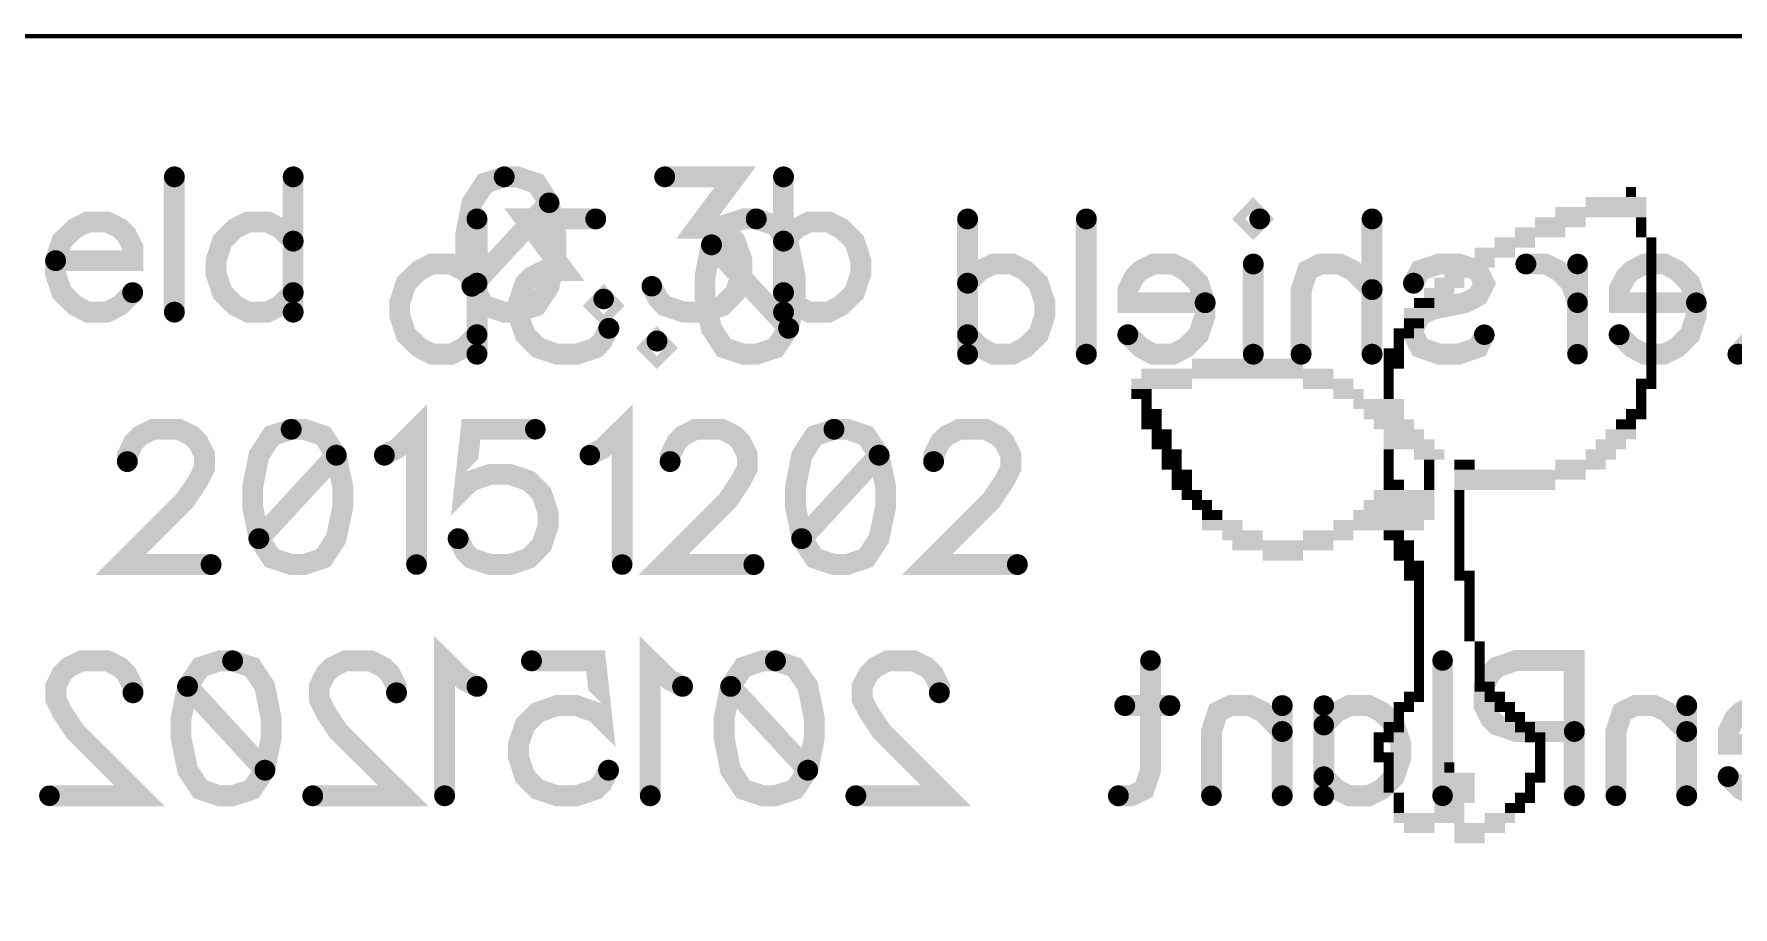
# Model space of a CAD drawing. Extents: x -0.29 to 2.65, y -0.09 to 2.49.
# Drawn here: x 0.383 to 0.888, y 1.523 to 1.782 of the extents above; entities that cross this region are included whole.
import ezdxf

# ---------------------------------------------------------------- set-up
doc = ezdxf.new("R2010")
doc.units = 0
doc.layers.add('Bottom', color=6, linetype='CONTINUOUS')
doc.layers.add('Top_Silk', color=2, linetype='CONTINUOUS')

msp = doc.modelspace()

# ---------------------------------------------------------------- linework, layer by layer
at = {"layer": 'Bottom', "linetype": 'CONTINUOUS'}
for points, const_width in [([(0.1375, 1.7813), (1.0125, 1.7813), (1.0125, 1.5062), (0.1375, 1.5062), (0.1375, 1.7813)], 0.0013), ([(0.7471, 1.727), (0.7452, 1.7251), (0.7433, 1.727), (0.7452, 1.729), (0.7471, 1.727)], 0.0062), ([(0.5146, 1.727), (0.5146, 1.6868)], 0.0062), ([(0.5499, 1.727), (0.5289, 1.727), (0.5403, 1.7117), (0.5346, 1.7117), (0.5308, 1.7098), (0.5289, 1.7079), (0.5269, 1.7021), (0.5269, 1.6983), (0.5289, 1.6926), (0.5327, 1.6887), (0.5384, 1.6868), (0.5442, 1.6868), (0.5499, 1.6887), (0.5518, 1.6907), (0.5537, 1.6945)], 0.0062), ([(0.5976, 1.727), (0.6033, 1.7251), (0.6072, 1.7193), (0.6091, 1.7098), (0.6091, 1.704), (0.6072, 1.6945), (0.6033, 1.6887), (0.5976, 1.6868), (0.5938, 1.6868), (0.588, 1.6887), (0.5842, 1.6945), (0.5823, 1.704), (0.5823, 1.7098), (0.5842, 1.7193), (0.588, 1.7251), (0.5938, 1.727), (0.5976, 1.727)], 0.0062), ([(0.6603, 1.727), (0.6603, 1.6868)], 0.0062), ([(0.6956, 1.727), (0.6956, 1.6868)], 0.0062), ([(0.7805, 1.727), (0.7805, 1.6868)], 0.0062), ([(0.5842, 1.7193), (0.6072, 1.6945)], 0.0062), ([(0.5146, 1.7079), (0.5107, 1.7117), (0.5069, 1.7136), (0.5012, 1.7136), (0.4974, 1.7117), (0.4935, 1.7079), (0.4916, 1.7021), (0.4916, 1.6983), (0.4935, 1.6926), (0.4974, 1.6888), (0.5012, 1.6868), (0.5069, 1.6868), (0.5107, 1.6888), (0.5146, 1.6926)], 0.0062), ([(0.6603, 1.7079), (0.6641, 1.7117), (0.668, 1.7136), (0.6737, 1.7136), (0.6775, 1.7117), (0.6814, 1.7079), (0.6833, 1.7021), (0.6833, 1.6983), (0.6814, 1.6926), (0.6775, 1.6888), (0.6737, 1.6868), (0.668, 1.6868), (0.6641, 1.6888), (0.6603, 1.6926)], 0.0062), ([(0.7309, 1.7021), (0.708, 1.7021), (0.708, 1.706), (0.7099, 1.7098), (0.7118, 1.7117), (0.7156, 1.7136), (0.7214, 1.7136), (0.7252, 1.7117), (0.729, 1.7079), (0.7309, 1.7021), (0.7309, 1.6983), (0.729, 1.6926), (0.7252, 1.6888), (0.7214, 1.6868), (0.7156, 1.6868), (0.7118, 1.6888), (0.708, 1.6926)], 0.0062), ([(0.7452, 1.7136), (0.7452, 1.6868)], 0.0062), ([(0.7805, 1.706), (0.7748, 1.7117), (0.7709, 1.7136), (0.7652, 1.7136), (0.7614, 1.7117), (0.7595, 1.706), (0.7595, 1.6868)], 0.0062), ([(0.7929, 1.7079), (0.7948, 1.7117), (0.8005, 1.7136), (0.8063, 1.7136), (0.812, 1.7117), (0.8139, 1.7079), (0.812, 1.7041), (0.8082, 1.7021), (0.7986, 1.7002), (0.7948, 1.6983), (0.7929, 1.6945), (0.7929, 1.6926), (0.7948, 1.6888), (0.8005, 1.6868), (0.8063, 1.6868), (0.812, 1.6888), (0.8139, 1.6926)], 0.0062), ([(0.8416, 1.7021), (0.8397, 1.7079), (0.8359, 1.7117), (0.832, 1.7136), (0.8263, 1.7136)], 0.0062), ([(0.8416, 1.7136), (0.8416, 1.6868)], 0.0062), ([(0.8769, 1.7021), (0.854, 1.7021), (0.854, 1.706), (0.8559, 1.7098), (0.8578, 1.7117), (0.8616, 1.7136), (0.8673, 1.7136), (0.8712, 1.7117), (0.875, 1.7079), (0.8769, 1.7021), (0.8769, 1.6983), (0.875, 1.6926), (0.8712, 1.6888), (0.8673, 1.6868), (0.8616, 1.6868), (0.8578, 1.6888), (0.854, 1.6926)], 0.0062), ([(0.9026, 1.7021), (0.8893, 1.6868)], 0.0062), ([(0.568, 1.6907), (0.5699, 1.6887), (0.568, 1.6868), (0.5661, 1.6887), (0.568, 1.6907)], 0.0062), ([(0.5145, 1.5881), (0.5107, 1.59), (0.5049, 1.5957), (0.5049, 1.5556)], 0.0062), ([(0.5756, 1.5881), (0.5718, 1.59), (0.566, 1.5957), (0.566, 1.5556)], 0.0062), ([(0.4123, 1.5862), (0.4123, 1.5881), (0.4104, 1.5919), (0.4085, 1.5938), (0.4047, 1.5957), (0.3971, 1.5957), (0.3932, 1.5938), (0.3913, 1.5919), (0.3894, 1.5881), (0.3894, 1.5843), (0.3913, 1.5804), (0.3951, 1.5747), (0.4143, 1.5556), (0.3875, 1.5556)], 0.0062), ([(0.4419, 1.5957), (0.4477, 1.5938), (0.4515, 1.5881), (0.4534, 1.5785), (0.4534, 1.5728), (0.4515, 1.5632), (0.4477, 1.5575), (0.4419, 1.5556), (0.4381, 1.5556), (0.4324, 1.5575), (0.4286, 1.5632), (0.4266, 1.5728), (0.4266, 1.5785), (0.4286, 1.5881), (0.4324, 1.5938), (0.4381, 1.5957), (0.4419, 1.5957)], 0.0062), ([(0.4906, 1.5862), (0.4906, 1.5881), (0.4887, 1.5919), (0.4868, 1.5938), (0.483, 1.5957), (0.4753, 1.5957), (0.4715, 1.5938), (0.4696, 1.5919), (0.4677, 1.5881), (0.4677, 1.5843), (0.4696, 1.5804), (0.4734, 1.5747), (0.4926, 1.5556), (0.4658, 1.5556)], 0.0062), ([(0.5307, 1.5957), (0.5498, 1.5957), (0.5517, 1.5785), (0.5498, 1.5804), (0.5441, 1.5824), (0.5384, 1.5824), (0.5326, 1.5804), (0.5288, 1.5766), (0.5269, 1.5709), (0.5269, 1.5671), (0.5288, 1.5613), (0.5326, 1.5575), (0.5384, 1.5556), (0.5441, 1.5556), (0.5498, 1.5575), (0.5517, 1.5594), (0.5537, 1.5632)], 0.0062), ([(0.6033, 1.5957), (0.609, 1.5938), (0.6129, 1.5881), (0.6148, 1.5785), (0.6148, 1.5728), (0.6129, 1.5632), (0.609, 1.5575), (0.6033, 1.5556), (0.5995, 1.5556), (0.5937, 1.5575), (0.5899, 1.5632), (0.588, 1.5728), (0.588, 1.5785), (0.5899, 1.5881), (0.5937, 1.5938), (0.5995, 1.5957), (0.6033, 1.5957)], 0.0062), ([(0.652, 1.5862), (0.652, 1.5881), (0.6501, 1.5919), (0.6482, 1.5938), (0.6443, 1.5957), (0.6367, 1.5957), (0.6329, 1.5938), (0.631, 1.5919), (0.629, 1.5881), (0.629, 1.5843), (0.631, 1.5804), (0.6348, 1.5747), (0.6539, 1.5556), (0.6271, 1.5556)], 0.0062), ([(0.7147, 1.5958), (0.7147, 1.5632), (0.7128, 1.5575), (0.709, 1.5556), (0.7051, 1.5556)], 0.0062), ([(0.8015, 1.5958), (0.8015, 1.5556)], 0.0062), ([(0.8406, 1.5747), (0.8234, 1.5747), (0.8177, 1.5766), (0.8157, 1.5786), (0.8138, 1.5824), (0.8138, 1.5881), (0.8157, 1.5919), (0.8177, 1.5939), (0.8234, 1.5958), (0.8406, 1.5958), (0.8406, 1.5556)], 0.0062), ([(0.4286, 1.5881), (0.4515, 1.5632)], 0.0062), ([(0.5899, 1.5881), (0.6129, 1.5632)], 0.0062), ([(0.7204, 1.5824), (0.7071, 1.5824)], 0.0062), ([(0.7538, 1.5747), (0.7481, 1.5805), (0.7443, 1.5824), (0.7385, 1.5824), (0.7347, 1.5805), (0.7328, 1.5747), (0.7328, 1.5556)], 0.0062), ([(0.7538, 1.5824), (0.7538, 1.5556)], 0.0062), ([(0.7662, 1.5824), (0.7662, 1.5556)], 0.0062), ([(0.7662, 1.5766), (0.77, 1.5805), (0.7738, 1.5824), (0.7796, 1.5824), (0.7834, 1.5805), (0.7872, 1.5766), (0.7891, 1.5709), (0.7891, 1.5671), (0.7872, 1.5613), (0.7834, 1.5575), (0.7796, 1.5556), (0.7738, 1.5556), (0.77, 1.5575), (0.7662, 1.5613)], 0.0062), ([(0.874, 1.5747), (0.8683, 1.5805), (0.8644, 1.5824), (0.8587, 1.5824), (0.8549, 1.5805), (0.853, 1.5747), (0.853, 1.5556)], 0.0062), ([(0.874, 1.5824), (0.874, 1.5556)], 0.0062), ([(0.9093, 1.5709), (0.8864, 1.5709), (0.8864, 1.5747), (0.8883, 1.5786), (0.8902, 1.5805), (0.894, 1.5824), (0.8998, 1.5824), (0.9036, 1.5805), (0.9074, 1.5766), (0.9093, 1.5709), (0.9093, 1.5671), (0.9074, 1.5613), (0.9036, 1.5575), (0.8998, 1.5556), (0.894, 1.5556), (0.8902, 1.5575), (0.8864, 1.5613)], 0.0062)]:
    msp.add_lwpolyline(points, dxfattribs=dict(at, const_width=const_width))
at = {"layer": 'Bottom', "linetype": 'CONTINUOUS', "const_width": 0.0031}
for points in [[(0.513, 1.727, 1), (0.5161, 1.727, 1), (0.513, 1.727, 1)], [(0.5483, 1.727, 1), (0.5514, 1.727, 1), (0.5483, 1.727, 1)], [(0.596, 1.727, 1), (0.5991, 1.727, 1), (0.596, 1.727, 1)], [(0.6588, 1.727, 1), (0.6619, 1.727, 1), (0.6588, 1.727, 1)], [(0.6941, 1.727, 1), (0.6972, 1.727, 1), (0.6941, 1.727, 1)], [(0.7456, 1.727, 1), (0.7487, 1.727, 1), (0.7456, 1.727, 1)], [(0.779, 1.727, 1), (0.7821, 1.727, 1), (0.779, 1.727, 1)], [(0.5827, 1.7193, 1), (0.5858, 1.7193, 1), (0.5827, 1.7193, 1)], [(0.7437, 1.7136, 1), (0.7468, 1.7136, 1), (0.7437, 1.7136, 1)], [(0.8247, 1.7136, 1), (0.8278, 1.7136, 1), (0.8247, 1.7136, 1)], [(0.8401, 1.7136, 1), (0.8431, 1.7136, 1), (0.8401, 1.7136, 1)], [(0.513, 1.7079, 1), (0.5161, 1.7079, 1), (0.513, 1.7079, 1)], [(0.6588, 1.7079, 1), (0.6619, 1.7079, 1), (0.6588, 1.7079, 1)], [(0.779, 1.706, 1), (0.7821, 1.706, 1), (0.779, 1.706, 1)], [(0.7913, 1.7079, 1), (0.7944, 1.7079, 1), (0.7913, 1.7079, 1)], [(0.7294, 1.7021, 1), (0.7325, 1.7021, 1), (0.7294, 1.7021, 1)], [(0.8401, 1.7021, 1), (0.8431, 1.7021, 1), (0.8401, 1.7021, 1)], [(0.8754, 1.7021, 1), (0.8784, 1.7021, 1), (0.8754, 1.7021, 1)], [(0.5522, 1.6945, 1), (0.5553, 1.6945, 1), (0.5522, 1.6945, 1)], [(0.6056, 1.6945, 1), (0.6087, 1.6945, 1), (0.6056, 1.6945, 1)], [(0.513, 1.6926, 1), (0.5161, 1.6926, 1), (0.513, 1.6926, 1)], [(0.5665, 1.6907, 1), (0.5696, 1.6907, 1), (0.5665, 1.6907, 1)], [(0.6588, 1.6926, 1), (0.6619, 1.6926, 1), (0.6588, 1.6926, 1)], [(0.7064, 1.6926, 1), (0.7095, 1.6926, 1), (0.7064, 1.6926, 1)], [(0.8124, 1.6926, 1), (0.8154, 1.6926, 1), (0.8124, 1.6926, 1)], [(0.8524, 1.6926, 1), (0.8555, 1.6926, 1), (0.8524, 1.6926, 1)], [(0.513, 1.6868, 1), (0.5161, 1.6868, 1), (0.513, 1.6868, 1)], [(0.6588, 1.6868, 1), (0.6619, 1.6868, 1), (0.6588, 1.6868, 1)], [(0.6941, 1.6868, 1), (0.6972, 1.6868, 1), (0.6941, 1.6868, 1)], [(0.7437, 1.6868, 1), (0.7468, 1.6868, 1), (0.7437, 1.6868, 1)], [(0.7579, 1.6868, 1), (0.761, 1.6868, 1), (0.7579, 1.6868, 1)], [(0.779, 1.6868, 1), (0.7821, 1.6868, 1), (0.779, 1.6868, 1)], [(0.8401, 1.6868, 1), (0.8431, 1.6868, 1), (0.8401, 1.6868, 1)], [(0.8877, 1.6868, 1), (0.8908, 1.6868, 1), (0.8877, 1.6868, 1)], [(0.4404, 1.5957, 1), (0.4435, 1.5957, 1), (0.4404, 1.5957, 1)], [(0.5292, 1.5957, 1), (0.5323, 1.5957, 1), (0.5292, 1.5957, 1)], [(0.6017, 1.5957, 1), (0.6048, 1.5957, 1), (0.6017, 1.5957, 1)], [(0.7132, 1.5958, 1), (0.7162, 1.5958, 1), (0.7132, 1.5958, 1)], [(0.8, 1.5958, 1), (0.803, 1.5958, 1), (0.8, 1.5958, 1)], [(0.427, 1.5881, 1), (0.4301, 1.5881, 1), (0.427, 1.5881, 1)], [(0.513, 1.5881, 1), (0.5161, 1.5881, 1), (0.513, 1.5881, 1)], [(0.5741, 1.5881, 1), (0.5772, 1.5881, 1), (0.5741, 1.5881, 1)], [(0.5884, 1.5881, 1), (0.5915, 1.5881, 1), (0.5884, 1.5881, 1)], [(0.4108, 1.5862, 1), (0.4139, 1.5862, 1), (0.4108, 1.5862, 1)], [(0.4891, 1.5862, 1), (0.4922, 1.5862, 1), (0.4891, 1.5862, 1)], [(0.6504, 1.5862, 1), (0.6535, 1.5862, 1), (0.6504, 1.5862, 1)], [(0.7055, 1.5824, 1), (0.7086, 1.5824, 1), (0.7055, 1.5824, 1)], [(0.7189, 1.5824, 1), (0.722, 1.5824, 1), (0.7189, 1.5824, 1)], [(0.7523, 1.5824, 1), (0.7554, 1.5824, 1), (0.7523, 1.5824, 1)], [(0.7647, 1.5824, 1), (0.7677, 1.5824, 1), (0.7647, 1.5824, 1)], [(0.8725, 1.5824, 1), (0.8756, 1.5824, 1), (0.8725, 1.5824, 1)], [(0.7523, 1.5747, 1), (0.7554, 1.5747, 1), (0.7523, 1.5747, 1)], [(0.7647, 1.5766, 1), (0.7677, 1.5766, 1), (0.7647, 1.5766, 1)], [(0.8391, 1.5747, 1), (0.8422, 1.5747, 1), (0.8391, 1.5747, 1)], [(0.8725, 1.5747, 1), (0.8756, 1.5747, 1), (0.8725, 1.5747, 1)], [(0.45, 1.5632, 1), (0.4531, 1.5632, 1), (0.45, 1.5632, 1)], [(0.5521, 1.5632, 1), (0.5552, 1.5632, 1), (0.5521, 1.5632, 1)], [(0.6113, 1.5632, 1), (0.6144, 1.5632, 1), (0.6113, 1.5632, 1)], [(0.7647, 1.5613, 1), (0.7677, 1.5613, 1), (0.7647, 1.5613, 1)], [(0.8848, 1.5613, 1), (0.8879, 1.5613, 1), (0.8848, 1.5613, 1)], [(0.386, 1.5556, 1), (0.389, 1.5556, 1), (0.386, 1.5556, 1)], [(0.4642, 1.5556, 1), (0.4673, 1.5556, 1), (0.4642, 1.5556, 1)], [(0.5034, 1.5556, 1), (0.5065, 1.5556, 1), (0.5034, 1.5556, 1)], [(0.5645, 1.5556, 1), (0.5676, 1.5556, 1), (0.5645, 1.5556, 1)], [(0.6256, 1.5556, 1), (0.6287, 1.5556, 1), (0.6256, 1.5556, 1)], [(0.7036, 1.5556, 1), (0.7067, 1.5556, 1), (0.7036, 1.5556, 1)], [(0.7313, 1.5556, 1), (0.7343, 1.5556, 1), (0.7313, 1.5556, 1)], [(0.7523, 1.5556, 1), (0.7554, 1.5556, 1), (0.7523, 1.5556, 1)], [(0.7647, 1.5556, 1), (0.7677, 1.5556, 1), (0.7647, 1.5556, 1)], [(0.8, 1.5556, 1), (0.803, 1.5556, 1), (0.8, 1.5556, 1)], [(0.8391, 1.5556, 1), (0.8422, 1.5556, 1), (0.8391, 1.5556, 1)], [(0.8515, 1.5556, 1), (0.8545, 1.5556, 1), (0.8515, 1.5556, 1)], [(0.8725, 1.5556, 1), (0.8756, 1.5556, 1), (0.8725, 1.5556, 1)]]:
    msp.add_lwpolyline(points, format="xyb", dxfattribs=at)
at = {"layer": 'Top_Silk', "linetype": 'CONTINUOUS'}
for points, const_width in [([(0.4246, 1.7395), (0.4246, 1.6993)], 0.0062), ([(0.4599, 1.7395), (0.4599, 1.6993)], 0.0062), ([(0.5227, 1.7395), (0.5169, 1.7376), (0.5131, 1.7318), (0.5112, 1.7223), (0.5112, 1.7165), (0.5131, 1.707), (0.5169, 1.7012), (0.5227, 1.6993), (0.5265, 1.6993), (0.5322, 1.7012), (0.536, 1.707), (0.538, 1.7165), (0.538, 1.7223), (0.536, 1.7318), (0.5322, 1.7376), (0.5265, 1.7395), (0.5227, 1.7395)], 0.0062), ([(0.5703, 1.7395), (0.5913, 1.7395), (0.5799, 1.7242), (0.5856, 1.7242), (0.5894, 1.7223), (0.5913, 1.7204), (0.5933, 1.7146), (0.5933, 1.7108), (0.5913, 1.7051), (0.5875, 1.7012), (0.5818, 1.6993), (0.5761, 1.6993), (0.5703, 1.7012), (0.5684, 1.7032), (0.5665, 1.707)], 0.0062), ([(0.6056, 1.7395), (0.6056, 1.6993)], 0.0062), ([(0.536, 1.7318), (0.5131, 1.707)], 0.0062), ([(0.844, 1.732), (0.862, 1.732)], 0.003), ([(0.856, 1.735), (0.859, 1.735)], 0.003), ([(0.3893, 1.7146), (0.4123, 1.7146), (0.4123, 1.7185), (0.4104, 1.7223), (0.4085, 1.7242), (0.4046, 1.7261), (0.3989, 1.7261), (0.3951, 1.7242), (0.3912, 1.7204), (0.3893, 1.7146), (0.3893, 1.7108), (0.3912, 1.7051), (0.3951, 1.7013), (0.3989, 1.6993), (0.4046, 1.6993), (0.4085, 1.7013), (0.4123, 1.7051)], 0.0062), ([(0.4599, 1.7204), (0.4561, 1.7242), (0.4523, 1.7261), (0.4465, 1.7261), (0.4427, 1.7242), (0.4389, 1.7204), (0.437, 1.7146), (0.437, 1.7108), (0.4389, 1.7051), (0.4427, 1.7013), (0.4465, 1.6993), (0.4523, 1.6993), (0.4561, 1.7013), (0.4599, 1.7051)], 0.0062), ([(0.6056, 1.7204), (0.6095, 1.7242), (0.6133, 1.7261), (0.619, 1.7261), (0.6228, 1.7242), (0.6267, 1.7204), (0.6286, 1.7146), (0.6286, 1.7108), (0.6267, 1.7051), (0.6228, 1.7013), (0.619, 1.6993), (0.6133, 1.6993), (0.6095, 1.7013), (0.6056, 1.7051)], 0.0062), ([(0.829, 1.726), (0.844, 1.726)], 0.003), ([(0.835, 1.729), (0.862, 1.729)], 0.003), ([(0.859, 1.726), (0.862, 1.726)], 0.003), ([(0.823, 1.723), (0.838, 1.723)], 0.003), ([(0.859, 1.723), (0.862, 1.723)], 0.003), ([(0.811, 1.717), (0.823, 1.717)], 0.003), ([(0.817, 1.72), (0.829, 1.72)], 0.003), ([(0.862, 1.72), (0.865, 1.72)], 0.003), ([(0.862, 1.717), (0.865, 1.717)], 0.003), ([(0.802, 1.711), (0.811, 1.711)], 0.003), ([(0.805, 1.714), (0.817, 1.714)], 0.003), ([(0.862, 1.714), (0.865, 1.714)], 0.003), ([(0.862, 1.711), (0.865, 1.711)], 0.003), ([(0.796, 1.705), (0.805, 1.705)], 0.003), ([(0.799, 1.708), (0.808, 1.708)], 0.003), ([(0.862, 1.708), (0.865, 1.708)], 0.003), ([(0.862, 1.705), (0.865, 1.705)], 0.003), ([(0.5522, 1.7032), (0.5503, 1.7012), (0.5522, 1.6993), (0.5541, 1.7012), (0.5522, 1.7032)], 0.0062), ([(0.793, 1.702), (0.799, 1.702)], 0.003), ([(0.862, 1.702), (0.865, 1.702)], 0.003), ([(0.79, 1.699), (0.799, 1.699)], 0.003), ([(0.79, 1.696), (0.796, 1.696)], 0.003), ([(0.862, 1.699), (0.865, 1.699)], 0.003), ([(0.862, 1.696), (0.865, 1.696)], 0.003), ([(0.787, 1.693), (0.793, 1.693)], 0.003), ([(0.787, 1.69), (0.79, 1.69)], 0.003), ([(0.862, 1.693), (0.865, 1.693)], 0.003), ([(0.862, 1.69), (0.865, 1.69)], 0.003), ([(0.784, 1.687), (0.79, 1.687)], 0.003), ([(0.862, 1.687), (0.865, 1.687)], 0.003), ([(0.712, 1.681), (0.769, 1.681)], 0.003), ([(0.727, 1.684), (0.76, 1.684)], 0.003), ([(0.784, 1.684), (0.79, 1.684)], 0.003), ([(0.784, 1.681), (0.787, 1.681)], 0.003), ([(0.862, 1.684), (0.865, 1.684)], 0.003), ([(0.862, 1.681), (0.865, 1.681)], 0.003), ([(0.709, 1.678), (0.727, 1.678)], 0.003), ([(0.709, 1.675), (0.715, 1.675)], 0.003), ([(0.76, 1.678), (0.775, 1.678)], 0.003), ([(0.769, 1.675), (0.778, 1.675)], 0.003), ([(0.784, 1.678), (0.787, 1.678)], 0.003), ([(0.784, 1.675), (0.787, 1.675)], 0.003), ([(0.859, 1.678), (0.865, 1.678)], 0.003), ([(0.859, 1.675), (0.862, 1.675)], 0.003), ([(0.487, 1.6568), (0.4909, 1.6588), (0.4966, 1.6645), (0.4966, 1.6243)], 0.0062), ([(0.5481, 1.6568), (0.5519, 1.6588), (0.5577, 1.6645), (0.5577, 1.6243)], 0.0062), ([(0.712, 1.672), (0.715, 1.672)], 0.003), ([(0.775, 1.672), (0.79, 1.672)], 0.003), ([(0.859, 1.672), (0.862, 1.672)], 0.003), ([(0.4107, 1.6549), (0.4107, 1.6568), (0.4126, 1.6607), (0.4145, 1.6626), (0.4183, 1.6645), (0.426, 1.6645), (0.4298, 1.6626), (0.4317, 1.6607), (0.4336, 1.6568), (0.4336, 1.653), (0.4317, 1.6492), (0.4279, 1.6435), (0.4087, 1.6243), (0.4355, 1.6243)], 0.0062), ([(0.4594, 1.6645), (0.4536, 1.6626), (0.4498, 1.6568), (0.4479, 1.6473), (0.4479, 1.6415), (0.4498, 1.632), (0.4536, 1.6262), (0.4594, 1.6243), (0.4632, 1.6243), (0.4689, 1.6262), (0.4727, 1.632), (0.4747, 1.6415), (0.4747, 1.6473), (0.4727, 1.6568), (0.4689, 1.6626), (0.4632, 1.6645), (0.4594, 1.6645)], 0.0062), ([(0.5319, 1.6645), (0.5128, 1.6645), (0.5109, 1.6473), (0.5128, 1.6492), (0.5185, 1.6511), (0.5243, 1.6511), (0.53, 1.6492), (0.5338, 1.6454), (0.5357, 1.6396), (0.5357, 1.6358), (0.5338, 1.6301), (0.53, 1.6262), (0.5243, 1.6243), (0.5185, 1.6243), (0.5128, 1.6262), (0.5109, 1.6282), (0.509, 1.632)], 0.0062), ([(0.572, 1.6549), (0.572, 1.6568), (0.5739, 1.6607), (0.5758, 1.6626), (0.5796, 1.6645), (0.5873, 1.6645), (0.5911, 1.6626), (0.593, 1.6607), (0.5949, 1.6568), (0.5949, 1.653), (0.593, 1.6492), (0.5892, 1.6435), (0.57, 1.6243), (0.5968, 1.6243)], 0.0062), ([(0.6207, 1.6645), (0.6149, 1.6626), (0.6111, 1.6568), (0.6092, 1.6473), (0.6092, 1.6415), (0.6111, 1.632), (0.6149, 1.6262), (0.6207, 1.6243), (0.6245, 1.6243), (0.6302, 1.6262), (0.634, 1.632), (0.636, 1.6415), (0.636, 1.6473), (0.634, 1.6568), (0.6302, 1.6626), (0.6245, 1.6645), (0.6207, 1.6645)], 0.0062), ([(0.6503, 1.6549), (0.6503, 1.6568), (0.6522, 1.6607), (0.6541, 1.6626), (0.6579, 1.6645), (0.6656, 1.6645), (0.6694, 1.6626), (0.6713, 1.6607), (0.6732, 1.6568), (0.6732, 1.653), (0.6713, 1.6492), (0.6675, 1.6435), (0.6483, 1.6243), (0.6751, 1.6243)], 0.0062), ([(0.712, 1.669), (0.718, 1.669)], 0.003), ([(0.712, 1.666), (0.718, 1.666)], 0.003), ([(0.778, 1.669), (0.79, 1.669)], 0.003), ([(0.781, 1.666), (0.793, 1.666)], 0.003), ([(0.853, 1.666), (0.859, 1.666)], 0.003), ([(0.856, 1.669), (0.862, 1.669)], 0.003), ([(0.715, 1.663), (0.721, 1.663)], 0.003), ([(0.715, 1.66), (0.721, 1.66)], 0.003), ([(0.784, 1.663), (0.796, 1.663)], 0.003), ([(0.784, 1.66), (0.799, 1.66)], 0.003), ([(0.847, 1.66), (0.856, 1.66)], 0.003), ([(0.85, 1.663), (0.859, 1.663)], 0.003), ([(0.4727, 1.6568), (0.4498, 1.632)], 0.0062), ([(0.634, 1.6568), (0.6111, 1.632)], 0.0062), ([(0.718, 1.657), (0.724, 1.657)], 0.003), ([(0.784, 1.657), (0.787, 1.657)], 0.003), ([(0.793, 1.657), (0.802, 1.657)], 0.003), ([(0.844, 1.657), (0.853, 1.657)], 0.003), ([(0.718, 1.654), (0.724, 1.654)], 0.003), ([(0.721, 1.651), (0.727, 1.651)], 0.003), ([(0.784, 1.654), (0.787, 1.654)], 0.003), ([(0.784, 1.651), (0.787, 1.651)], 0.003), ([(0.796, 1.654), (0.799, 1.654)], 0.003), ([(0.796, 1.651), (0.799, 1.651)], 0.003), ([(0.805, 1.654), (0.811, 1.654)], 0.003), ([(0.805, 1.651), (0.844, 1.651)], 0.003), ([(0.835, 1.654), (0.85, 1.654)], 0.003), ([(0.721, 1.648), (0.727, 1.648)], 0.003), ([(0.724, 1.645), (0.73, 1.645)], 0.003), ([(0.781, 1.645), (0.799, 1.645)], 0.003), ([(0.784, 1.648), (0.79, 1.648)], 0.003), ([(0.796, 1.648), (0.799, 1.648)], 0.003), ([(0.805, 1.648), (0.835, 1.648)], 0.003), ([(0.805, 1.645), (0.808, 1.645)], 0.003), ([(0.727, 1.642), (0.733, 1.642)], 0.003), ([(0.778, 1.642), (0.799, 1.642)], 0.003), ([(0.805, 1.642), (0.808, 1.642)], 0.003), ([(0.73, 1.639), (0.736, 1.639)], 0.003), ([(0.73, 1.636), (0.742, 1.636)], 0.003), ([(0.769, 1.636), (0.796, 1.636)], 0.003), ([(0.775, 1.639), (0.799, 1.639)], 0.003), ([(0.805, 1.639), (0.808, 1.639)], 0.003), ([(0.805, 1.636), (0.808, 1.636)], 0.003), ([(0.736, 1.633), (0.748, 1.633)], 0.003), ([(0.739, 1.63), (0.769, 1.63)], 0.003), ([(0.76, 1.633), (0.775, 1.633)], 0.003), ([(0.784, 1.633), (0.79, 1.633)], 0.003), ([(0.787, 1.63), (0.793, 1.63)], 0.003), ([(0.796, 1.633), (0.796, 1.633)], 0.003), ([(0.805, 1.633), (0.808, 1.633)], 0.003), ([(0.805, 1.63), (0.808, 1.63)], 0.003), ([(0.748, 1.627), (0.76, 1.627)], 0.003), ([(0.787, 1.627), (0.793, 1.627)], 0.003), ([(0.805, 1.627), (0.808, 1.627)], 0.003), ([(0.79, 1.624), (0.796, 1.624)], 0.003), ([(0.79, 1.621), (0.796, 1.621)], 0.003), ([(0.805, 1.624), (0.808, 1.624)], 0.003), ([(0.805, 1.621), (0.811, 1.621)], 0.003), ([(0.793, 1.618), (0.796, 1.618)], 0.003), ([(0.793, 1.615), (0.796, 1.615)], 0.003), ([(0.808, 1.618), (0.811, 1.618)], 0.003), ([(0.808, 1.615), (0.811, 1.615)], 0.003), ([(0.793, 1.612), (0.796, 1.612)], 0.003), ([(0.808, 1.612), (0.811, 1.612)], 0.003), ([(0.793, 1.609), (0.796, 1.609)], 0.003), ([(0.793, 1.606), (0.796, 1.606)], 0.003), ([(0.808, 1.609), (0.811, 1.609)], 0.003), ([(0.808, 1.606), (0.811, 1.606)], 0.003), ([(0.793, 1.603), (0.796, 1.603)], 0.003), ([(0.793, 1.6), (0.796, 1.6)], 0.003), ([(0.808, 1.603), (0.811, 1.603)], 0.003), ([(0.811, 1.6), (0.814, 1.6)], 0.003), ([(0.793, 1.597), (0.796, 1.597)], 0.003), ([(0.793, 1.594), (0.796, 1.594)], 0.003), ([(0.811, 1.597), (0.814, 1.597)], 0.003), ([(0.811, 1.594), (0.814, 1.594)], 0.003), ([(0.793, 1.591), (0.796, 1.591)], 0.003), ([(0.811, 1.591), (0.814, 1.591)], 0.003), ([(0.79, 1.585), (0.796, 1.585)], 0.003), ([(0.793, 1.588), (0.796, 1.588)], 0.003), ([(0.811, 1.588), (0.817, 1.588)], 0.003), ([(0.814, 1.585), (0.82, 1.585)], 0.003), ([(0.787, 1.582), (0.793, 1.582)], 0.003), ([(0.787, 1.579), (0.79, 1.579)], 0.003), ([(0.817, 1.582), (0.823, 1.582)], 0.003), ([(0.82, 1.579), (0.826, 1.579)], 0.003), ([(0.784, 1.576), (0.79, 1.576)], 0.003), ([(0.823, 1.576), (0.829, 1.576)], 0.003), ([(0.781, 1.573), (0.787, 1.573)], 0.003), ([(0.781, 1.57), (0.784, 1.57)], 0.003), ([(0.826, 1.573), (0.832, 1.573)], 0.003), ([(0.829, 1.57), (0.832, 1.57)], 0.003), ([(0.781, 1.567), (0.787, 1.567)], 0.003), ([(0.784, 1.564), (0.787, 1.564)], 0.003), ([(0.802, 1.564), (0.805, 1.564)], 0.003), ([(0.829, 1.567), (0.832, 1.567)], 0.003), ([(0.829, 1.564), (0.832, 1.564)], 0.003), ([(0.784, 1.561), (0.787, 1.561)], 0.003), ([(0.799, 1.561), (0.811, 1.561)], 0.003), ([(0.826, 1.561), (0.832, 1.561)], 0.003), ([(0.784, 1.558), (0.787, 1.558)], 0.003), ([(0.787, 1.555), (0.79, 1.555)], 0.003), ([(0.799, 1.555), (0.811, 1.555)], 0.003), ([(0.802, 1.558), (0.811, 1.558)], 0.003), ([(0.823, 1.555), (0.829, 1.555)], 0.003), ([(0.826, 1.558), (0.829, 1.558)], 0.003), ([(0.787, 1.552), (0.79, 1.552)], 0.003), ([(0.787, 1.549), (0.808, 1.549)], 0.003), ([(0.799, 1.552), (0.808, 1.552)], 0.003), ([(0.814, 1.549), (0.823, 1.549)], 0.003), ([(0.82, 1.552), (0.826, 1.552)], 0.003), ([(0.79, 1.546), (0.799, 1.546)], 0.003), ([(0.805, 1.546), (0.82, 1.546)], 0.003), ([(0.805, 1.543), (0.814, 1.543)], 0.003)]:
    msp.add_lwpolyline(points, dxfattribs=dict(at, const_width=const_width))
at = {"layer": 'Top_Silk', "linetype": 'CONTINUOUS', "const_width": 0.0031}
for points in [[(0.4231, 1.7395, 1), (0.4262, 1.7395, 1), (0.4231, 1.7395, 1)], [(0.4584, 1.7395, 1), (0.4615, 1.7395, 1), (0.4584, 1.7395, 1)], [(0.5211, 1.7395, 1), (0.5242, 1.7395, 1), (0.5211, 1.7395, 1)], [(0.5688, 1.7395, 1), (0.5719, 1.7395, 1), (0.5688, 1.7395, 1)], [(0.6041, 1.7395, 1), (0.6072, 1.7395, 1), (0.6041, 1.7395, 1)], [(0.5345, 1.7318, 1), (0.5375, 1.7318, 1), (0.5345, 1.7318, 1)], [(0.4584, 1.7204, 1), (0.4615, 1.7204, 1), (0.4584, 1.7204, 1)], [(0.6041, 1.7204, 1), (0.6072, 1.7204, 1), (0.6041, 1.7204, 1)], [(0.3878, 1.7146, 1), (0.3909, 1.7146, 1), (0.3878, 1.7146, 1)], [(0.4107, 1.7051, 1), (0.4138, 1.7051, 1), (0.4107, 1.7051, 1)], [(0.4584, 1.7051, 1), (0.4615, 1.7051, 1), (0.4584, 1.7051, 1)], [(0.5115, 1.707, 1), (0.5146, 1.707, 1), (0.5115, 1.707, 1)], [(0.565, 1.707, 1), (0.568, 1.707, 1), (0.565, 1.707, 1)], [(0.6041, 1.7051, 1), (0.6072, 1.7051, 1), (0.6041, 1.7051, 1)], [(0.4231, 1.6993, 1), (0.4262, 1.6993, 1), (0.4231, 1.6993, 1)], [(0.4584, 1.6993, 1), (0.4615, 1.6993, 1), (0.4584, 1.6993, 1)], [(0.5507, 1.7032, 1), (0.5537, 1.7032, 1), (0.5507, 1.7032, 1)], [(0.6041, 1.6993, 1), (0.6072, 1.6993, 1), (0.6041, 1.6993, 1)], [(0.4578, 1.6645, 1), (0.4609, 1.6645, 1), (0.4578, 1.6645, 1)], [(0.5304, 1.6645, 1), (0.5334, 1.6645, 1), (0.5304, 1.6645, 1)], [(0.6191, 1.6645, 1), (0.6222, 1.6645, 1), (0.6191, 1.6645, 1)], [(0.4091, 1.6549, 1), (0.4122, 1.6549, 1), (0.4091, 1.6549, 1)], [(0.4712, 1.6568, 1), (0.4743, 1.6568, 1), (0.4712, 1.6568, 1)], [(0.4855, 1.6568, 1), (0.4886, 1.6568, 1), (0.4855, 1.6568, 1)], [(0.5466, 1.6568, 1), (0.5496, 1.6568, 1), (0.5466, 1.6568, 1)], [(0.5704, 1.6549, 1), (0.5735, 1.6549, 1), (0.5704, 1.6549, 1)], [(0.6325, 1.6568, 1), (0.6356, 1.6568, 1), (0.6325, 1.6568, 1)], [(0.6487, 1.6549, 1), (0.6518, 1.6549, 1), (0.6487, 1.6549, 1)], [(0.4482, 1.632, 1), (0.4513, 1.632, 1), (0.4482, 1.632, 1)], [(0.5074, 1.632, 1), (0.5105, 1.632, 1), (0.5074, 1.632, 1)], [(0.6095, 1.632, 1), (0.6126, 1.632, 1), (0.6095, 1.632, 1)], [(0.434, 1.6243, 1), (0.4371, 1.6243, 1), (0.434, 1.6243, 1)], [(0.4951, 1.6243, 1), (0.4981, 1.6243, 1), (0.4951, 1.6243, 1)], [(0.5562, 1.6243, 1), (0.5592, 1.6243, 1), (0.5562, 1.6243, 1)], [(0.5953, 1.6243, 1), (0.5984, 1.6243, 1), (0.5953, 1.6243, 1)], [(0.6736, 1.6243, 1), (0.6767, 1.6243, 1), (0.6736, 1.6243, 1)]]:
    msp.add_lwpolyline(points, format="xyb", dxfattribs=at)

doc.saveas('drawing.dxf')
